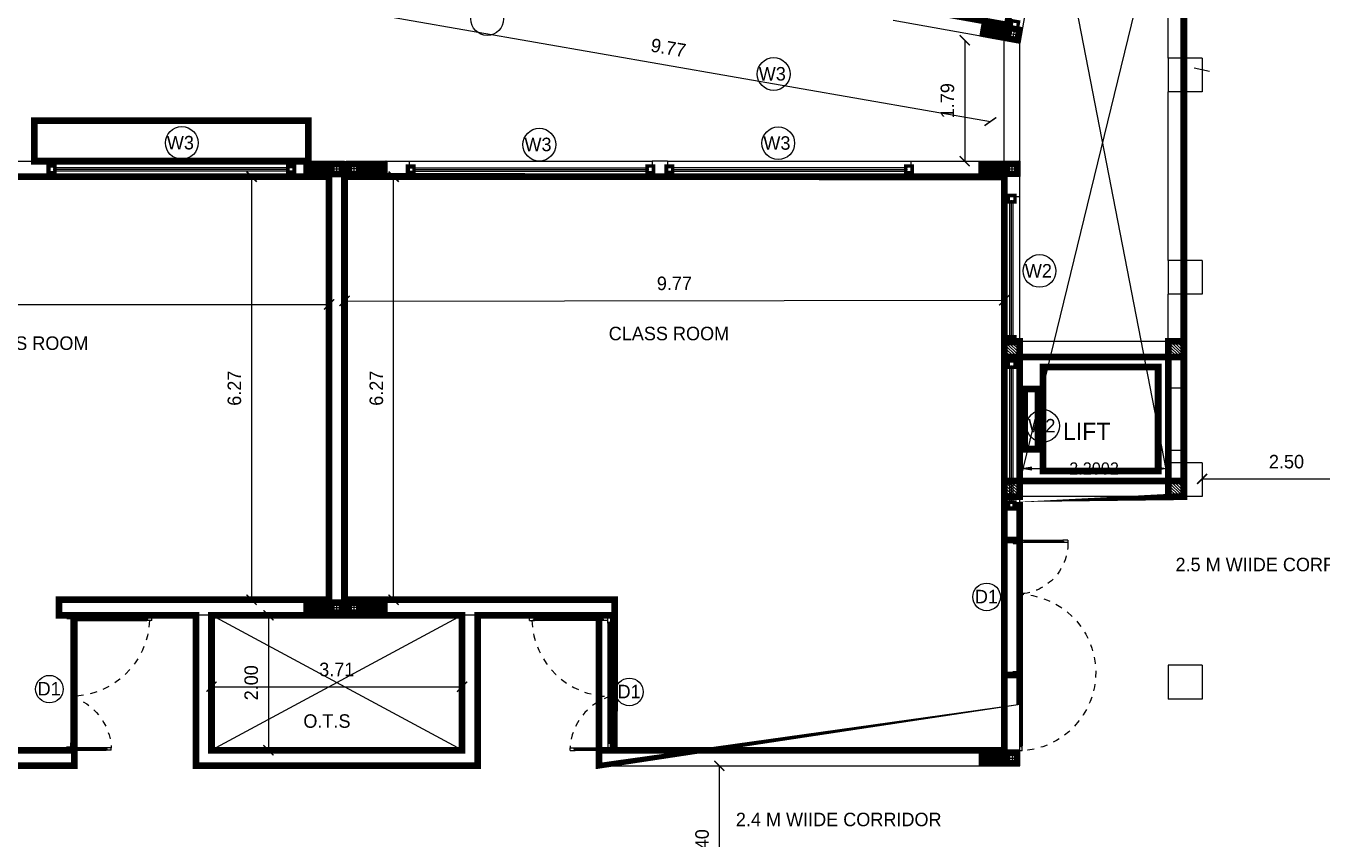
# Model space of a CAD drawing. Header units: metres. Extents: x 6101839 to 6102590, y -6659932 to -6659648.
# Drawn here: x 6102105.43 to 6102124.62, y -6659699 to -6659686.95 of the extents above; entities that cross this region are included whole.
import ezdxf

# ---------------------------------------------------------------- set-up
doc = ezdxf.new("R2010")
doc.units = ezdxf.units.M
doc.header["$LTSCALE"] = 500
doc.header["$MEASUREMENT"] = 0
doc.linetypes.add('DASHED2', pattern=[0.375, 0.25, -0.125])
doc.linetypes.add('HIDDEN', pattern=[0.375, 0.25, -0.125])
doc.layers.get('0').update_dxf_attribs({"linetype": 'CONTINUOUS'})
doc.layers.get('Defpoints').update_dxf_attribs({"linetype": 'CONTINUOUS'})
for name, color, linetype in [('above', 250, 'DASHED2'), ('Bldg', 44, 'CONTINUOUS'), ('BLK_1_FLR_0_CARPET_AREA', 10, 'CONTINUOUS'), ('BLK_1_FLR_0_CHAJJA', 6, 'CONTINUOUS'), ('BLK_1_FLR_0_LIFT_1', 30, 'CONTINUOUS'), ('BLK_1_FLR_0_REGULAR_ROOM_2', 117, 'CONTINUOUS'), ('BLK_1_FLR_0_VENTILATION_SHAFT', 6, 'CONTINUOUS'), ('COL', 2, 'CONTINUOUS'), ('COLUMN', 2, 'CONTINUOUS'), ('DIM', 205, 'CONTINUOUS'), ('DOORTEXT', 13, 'CONTINUOUS'), ('ED', 30, 'CONTINUOUS'), ('FURN', 156, 'CONTINUOUS'), ('FURN1', 252, 'CONTINUOUS'), ('FURNITURE', 252, 'CONTINUOUS'), ('FURNITURES', 252, 'CONTINUOUS'), ('HAT', 15, 'CONTINUOUS'), ('HATCH', 15, 'CONTINUOUS'), ('railing', 14, 'CONTINUOUS'), ('TEXT', 4, 'CONTINUOUS'), ('W-SCH', 205, 'CONTINUOUS'), ('wall', 125, 'CONTINUOUS'), ('wall1', 125, 'CONTINUOUS'), ('WINDOWS', 252, 'CONTINUOUS')]:
    doc.layers.add(name, color=color, linetype=linetype)
doc.layers.add('AR_MISCELLANEOUS', color=250, linetype='CONTINUOUS', lineweight=5)
doc.styles.add('RM', font='GOTHIC.TTF')
doc.styles.add('S2', font='GOTHIC.TTF')
doc.styles.get("Standard").update_dxf_attribs({"font": 'GOTHIC.TTF'})
doc.styles.add('USA TEXT', font='GOTHIC.TTF')
doc.dimstyles.new('1-100-ED', dxfattribs={"dimtxt": 0.2, "dimasz": 0.15, "dimexe": 0.18, "dimexo": 0.0625, "dimgap": 0.15, "dimtad": 1, "dimzin": 0, "dimdsep": 46, "dimtxsty": 'USA TEXT', "dimblk": 'ARCHTICK', "dimcen": 0.1, "dimse1": 1, "dimse2": 1, "dimclrd": 256, "dimclrt": 256, "dimadec": 0, "dimazin": 0, "dimtfac": 1, "dimtofl": 0, "dimtmove": 0, "dimatfit": 3, "dimldrblk": 'ARCHTICK', "dimfxl": 0.18, "dimtolj": 1, "dimtzin": 0, "dimarcsym": 0})
doc.dimstyles.get("Standard").update_dxf_attribs({"dimtxt": 0.18, "dimasz": 0.18, "dimexe": 0.18, "dimexo": 0.0625, "dimgap": 0.09, "dimtad": 0, "dimtih": 1, "dimtoh": 1, "dimdec": 4, "dimzin": 0, "dimdsep": 46, "dimtxsty": 'Standard', "dimcen": 0.09, "dimadec": 0, "dimazin": 0, "dimtfac": 1, "dimtdec": 4, "dimtofl": 0, "dimtmove": 0, "dimatfit": 3, "dimfxl": 1, "dimtolj": 1, "dimtzin": 0, "dimarcsym": 0})

# ---------------------------------------------------------------- blocks, each defined once
blk = doc.blocks.new('NEWCOL')
at = {"layer": 'HATCH'}
h = blk.add_hatch(dxfattribs=at)
h.set_pattern_fill('ANSI31', color=256, scale=3, angle=270, style=0)
h.set_pattern_definition([(315, (-629970.925706138, -258732.0878365731), (6.735192090801866, 6.735192090801863), [])])
h.paths.add_polyline_path([(0, 115), (-115, 115), (-115, 0), (-37.5, 0), (-37.49999999988359, 37.50000000002911), (0, 37.4999999999709)])
h.paths.add_polyline_path([(115, 115.0000000000291), (0, 115), (1.164153e-10, 37.50000000002911), (37.5, 37.4999999999709), (37.5, 0), (115, 0)])
h.paths.add_polyline_path([(115, 0), (37.5, 0), (37.50000000011642, -37.4999999999709), (0, -37.4999999999709), (1.164153e-10, -484.9999999999708), (115, -485)])
h.paths.add_polyline_path([(0, -37.5), (-37.49999999988359, -37.4999999999709), (-37.5, 0), (-115, 0), (-115, -485), (0, -485)])
at = {"layer": 'COL'}
for p, q in [((-115, 0), (115, 0)), ((0, -485), (0, 115))]:
    blk.add_line(p, q, dxfattribs=at)
for points in [[(-115, -485), (115, -485), (115, 115), (-115, 115)], [(-37.5, -37.5), (37.5, -37.5), (37.5, 37.5), (-37.5, 37.5)]]:
    blk.add_lwpolyline(points, close=True, dxfattribs=at)
blk = doc.blocks.new('A$C607F0CF8')
at = {"layer": 'FURNITURES', "color": 233}
for p, q in [((-37.46909725572914, -279.9614495104179), (-37.4675053562969, -342.4120674710721)), ((-37.4675053562969, -342.4120674710721), (-21.85485086496919, -342.4116694964468)), ((-21.85516924597323, -329.9215459041299), (-15.61010744981468, -329.9213867140934)), ((-21.85485086496919, -342.4116694964468), (-21.85516924597323, -329.9215459041299)), ((-15.60978906974196, -342.4115103064105), (-15.61010744981468, -329.9213867140934)), ((-15.60978906974196, -342.4115103064105), (0.0028654206544161, -342.4111123308539)), ((0.0028654206544161, -342.4111123308539), (0.0009551402181387, -267.470370778814)), ((-37.4273532256484, -2117.587295770645), (-21.8146987343207, -2117.58689779602)), ((-37.42576132528486, -2180.037913731299), (-37.4273532256484, -2117.587295770645)), ((-21.8146987343207, -2117.58689779602), (-21.81438035517931, -2130.077021387406)), ((-21.81438035517931, -2130.077021388337), (-15.56931855902076, -2130.07686219737)), ((-15.56963693816214, -2117.586738605984), (0.0430175513029099, -2117.586340630427)), ((-15.56963693816214, -2117.586738605984), (-15.56931855902076, -2130.07686219737)), ((0.0430175513029099, -2117.586340630427), (0.0449278308078647, -2192.527082183398))]:
    blk.add_line(p, q, dxfattribs=at)
at = {"layer": 'FURNITURES', "color": 250}
for p, q in [((-37.4273532256484, -2117.587295770645), (-37.4675053562969, -342.4120674710721)), ((-21.8146987343207, -2117.58689779602), (-21.85516924597323, -329.9215459041299)), ((-15.56963693816214, -2117.586738605984), (-15.61010744981468, -329.9213867140934)), ((0.0430175513029099, -2117.586340630427), (0.0028654206544161, -342.4111123308539))]:
    blk.add_line(p, q, dxfattribs=at)
at = {"layer": 'FURNITURES', "color": 250, "linetype": 'HIDDEN', "ltscale": 0.5}
for centre, radius, start, end in [((-284.8727277265862, -219.4228635821492), 847.0418478644448, 286.983489556694, 356.7491837130908), ((-37.42544294986874, -2192.528037321754), 1163.003696595019, 1.847770814143563, 90.0014604865433)]:
    blk.add_arc(centre, radius, start, end, dxfattribs=at)
at = {"layer": 'wall', "color": 7}
for p, q in [((-37.46941563580185, -267.4713259181008), (0.0009551402181387, -267.470370778814)), ((-37.46941563580185, -267.4713259181008), (-37.46909725572914, -279.9614495104179)), ((0, -230.000000002794), (74.94074155297132, -229.9980897223576)), ((0, -230.000000002794), (0.0009551392868161, -267.470370778814)), ((74.94169669318944, -267.4684604983777), (0.0009551402181387, -267.470370778814)), ((74.94113952759653, -245.6107442136854), (62.45101593527943, -245.6110625928268)), ((62.45101593527943, -245.6110625928268), (62.45117512531578, -251.856124388054)), ((74.94129871763289, -251.855806009844), (62.45117512531578, -251.856124388054)), ((74.94074155297132, -229.9980897223576), (486.2895825887099, -229.9876042185351)), ((74.94074155297132, -229.9980897223576), (74.94113952759653, -245.6107442136854)), ((74.94113952759653, -245.6107442136854), (498.7801041556522, -245.5999403288588)), ((74.94129871763289, -251.855806009844), (498.7802633456886, -251.8450021250174)), ((74.94129871763289, -251.855806009844), (74.94169669318944, -267.4684604983777)), ((486.2905377289279, -267.4579749945551), (74.94169669318944, -267.4684604983777)), ((560.8051584009081, -229.985704776831), (486.2895825887099, -229.9876042185351)), ((486.2895825887099, -229.9876042185351), (486.2899805633351, -245.6002587089315)), ((486.2899805633351, -245.6002587089315), (498.7801041565835, -245.5999403288588)), ((486.2901397533715, -251.8453205050901), (498.7802633456886, -251.8450021250174)), ((486.2901397533715, -251.8453205050901), (486.2905377289279, -267.4579749945551)), ((560.8061135411261, -267.456075552851), (486.2905377289279, -267.4579749945551)), ((498.7801041565835, -245.5999403288588), (498.7802633456886, -251.8450021250174)), ((560.8051584009081, -229.985704776831), (560.8061135411261, -267.456075552851)), ((-37.42544294521213, -2192.528037323617), (-37.42576132528486, -2180.037913731299)), ((-37.42544294521213, -2192.528037323617), (0.0449278308078647, -2192.527082183398)), ((0.043972690589726, -2155.056711407378), (74.98471424356103, -2155.054801126942)), ((0.043972690589726, -2155.056711407378), (0.0449278308078647, -2192.527082183398)), ((74.98566938377915, -2192.525171902962), (0.0449278308078647, -2192.527082183398)), ((74.98511221911757, -2170.667455617339), (62.49498862680048, -2170.667773997411)), ((62.49498862680048, -2170.667773997411), (62.49514781683683, -2176.912835792638)), ((74.98527140822257, -2176.912517413497), (62.49514781683683, -2176.912835792638)), ((74.98471424356103, -2155.054801126942), (1087.503148864023, -2155.028991485946)), ((74.98471424356103, -2155.054801126942), (74.98511221911757, -2170.667455617339)), ((74.98511221911757, -2170.667455617339), (1099.993670431897, -2170.641327596269)), ((74.98527140822257, -2176.912517413497), (1099.993829621002, -2176.886389392428)), ((74.98527140822257, -2176.912517413497), (74.98566938377915, -2192.525171902962)), ((1087.504104004241, -2192.499362261966), (74.98566938377915, -2192.525171902962)), ((1162.443890416994, -2155.027081206441), (1087.503148864023, -2155.028991485946)), ((1087.503148864023, -2155.028991485946), (1087.50354683958, -2170.641645977274)), ((1087.50354683958, -2170.641645977274), (1099.993670431897, -2170.641327596269)), ((1087.503706028685, -2176.886707772501), (1099.993829621933, -2176.886389392428)), ((1087.503706028685, -2176.886707772501), (1087.504104004241, -2192.499362261966)), ((1162.444845556281, -2192.497451982461), (1087.504104004241, -2192.499362261966)), ((1099.993670431897, -2170.641327596269), (1099.993829621933, -2176.886389392428)), ((1162.443890416994, -2155.027081206441), (1162.444845556281, -2192.497451982461))]:
    blk.add_line(p, q, dxfattribs=at)
for points in [[(0.0009551402181387, -267.470370778814), (0, -230.0000000018627), (-99.92098873667419, -230.0025470424444), (-99.91971521638331, -279.9630414107814), (-37.46909725572914, -279.9614495104179)], [(0.0449278308078647, -2192.527082183398), (0.0458829710260034, -2229.997452959418), (-99.87510576564821, -2230), (-99.87637928593905, -2180.039505631663), (-37.42576132528486, -2180.037913731299)]]:
    blk.add_lwpolyline(points, dxfattribs=at)
blk = doc.blocks.new('_ArchTick')
at = {"color": 0, "linetype": 'ByBlock', "const_width": 0.15}
blk.add_lwpolyline([(-0.5, -0.5), (0.5, 0.5)], dxfattribs=at)
blk = doc.blocks.new('*D692')
at = {"layer": 'Defpoints', "color": 0, "transparency": 16777216}
for p in [(6102110.342936153, -6659685.209910265), (6102119.974981036, -6659686.848556743), (6102119.710506678, -6659688.363067598)]:
    blk.add_point(p, dxfattribs=at)
at = {"layer": 'ED', "lineweight": -2, "transparency": 16777216}
blk.add_line((6102110.085810874, -6659686.682336661), (6102119.710506678, -6659688.363067598), dxfattribs=at)
at = {"layer": 'ED', "lineweight": -2, "transparency": 16777216, "xscale": 0.15, "yscale": 0.15, "zscale": 0.15}
for p, rotation in [((6102110.085810874, -6659686.682336661), 170.0944968058716), ((6102119.710506678, -6659688.363067598), 350.0944968058716)]:
    blk.add_blockref('_ArchTick', p, dxfattribs=dict(at, rotation=rotation))
at = {"layer": 'ED', "transparency": 16777216, "insert": (6102114.942030086, -6659687.271473329), "char_height": 0.2, "attachment_point": 5, "rotation": 350.09449680587164, "style": 'USA TEXT'}
blk.add_mtext('\\A1;9.77', dxfattribs=at)
blk = doc.blocks.new('*D792')
at = {"layer": 'Defpoints', "color": 0, "transparency": 16777216}
for p in [(6102122.845741315, -6659693.420967847), (6102125.345741318, -6659693.420967847), (6102125.345741318, -6659693.658967846)]:
    blk.add_point(p, dxfattribs=at)
at = {"layer": 'ED', "lineweight": -2, "transparency": 16777216}
blk.add_line((6102122.845741315, -6659693.658967846), (6102125.345741318, -6659693.658967846), dxfattribs=at)
at = {"layer": 'ED', "lineweight": -2, "transparency": 16777216, "xscale": 0.15, "yscale": 0.15, "zscale": 0.15, "rotation": 180}
blk.add_blockref('_ArchTick', (6102122.845741315, -6659693.658967846), dxfattribs=at)
at = {"layer": 'ED', "lineweight": -2, "transparency": 16777216, "xscale": 0.15, "yscale": 0.15, "zscale": 0.15}
blk.add_blockref('_ArchTick', (6102125.345741318, -6659693.658967846), dxfattribs=at)
at = {"layer": 'ED', "transparency": 16777216, "insert": (6102124.095741317, -6659693.403937255), "char_height": 0.2, "attachment_point": 5, "style": 'USA TEXT'}
blk.add_mtext('\\A1;2.50', dxfattribs=at)
blk = doc.blocks.new('*D829')
at = {"layer": 'Defpoints', "color": 0, "transparency": 16777216}
for p in [(6102109.915752954, -6659691.072967846), (6102100.145938464, -6659691.601465489), (6102109.915752954, -6659691.601465489)]:
    blk.add_point(p, dxfattribs=at)
at = {"layer": 'ED', "lineweight": -2, "transparency": 16777216}
blk.add_line((6102100.145938464, -6659691.072967846), (6102109.915752954, -6659691.072967846), dxfattribs=at)
at = {"layer": 'ED', "lineweight": -2, "transparency": 16777216, "xscale": 0.15, "yscale": 0.15, "zscale": 0.15, "rotation": 180}
blk.add_blockref('_ArchTick', (6102100.145938464, -6659691.072967846), dxfattribs=at)
at = {"layer": 'ED', "lineweight": -2, "transparency": 16777216, "xscale": 0.15, "yscale": 0.15, "zscale": 0.15}
blk.add_blockref('_ArchTick', (6102109.915752954, -6659691.072967846), dxfattribs=at)
at = {"layer": 'ED', "transparency": 16777216, "insert": (6102105.030845709, -6659690.817937255), "char_height": 0.2, "attachment_point": 5, "style": 'USA TEXT'}
blk.add_mtext('\\A1;9.77', dxfattribs=at)
blk = doc.blocks.new('*D830')
at = {"layer": 'Defpoints', "color": 0, "transparency": 16777216}
for p in [(6102109.915752956, -6659689.179456066), (6102108.770131905, -6659695.449456064), (6102109.915752956, -6659695.449456064)]:
    blk.add_point(p, dxfattribs=at)
at = {"layer": 'ED', "lineweight": -2, "transparency": 16777216}
blk.add_line((6102108.770131905, -6659689.179456066), (6102108.770131905, -6659695.449456064), dxfattribs=at)
at = {"layer": 'ED', "lineweight": -2, "transparency": 16777216, "xscale": 0.15, "yscale": 0.15, "zscale": 0.15}
for p, rotation in [((6102108.770131905, -6659689.179456066), 90), ((6102108.770131905, -6659695.449456064), 270)]:
    blk.add_blockref('_ArchTick', p, dxfattribs=dict(at, rotation=rotation))
at = {"layer": 'ED', "transparency": 16777216, "insert": (6102108.515101311, -6659692.314456064), "char_height": 0.2, "attachment_point": 5, "rotation": 90, "style": 'USA TEXT'}
blk.add_mtext('\\A1;6.27', dxfattribs=at)
blk = doc.blocks.new('*D831')
at = {"layer": 'Defpoints', "color": 0, "transparency": 16777216}
for p in [(6102110.14573875, -6659689.179456066), (6102110.872631904, -6659689.179456066), (6102110.14573875, -6659695.449456064)]:
    blk.add_point(p, dxfattribs=at)
at = {"layer": 'ED', "lineweight": -2, "transparency": 16777216}
blk.add_line((6102110.872631904, -6659695.449456064), (6102110.872631904, -6659689.179456066), dxfattribs=at)
at = {"layer": 'ED', "lineweight": -2, "transparency": 16777216, "xscale": 0.15, "yscale": 0.15, "zscale": 0.15}
for p, rotation in [((6102110.872631904, -6659689.179456066), 90), ((6102110.872631904, -6659695.449456064), 270)]:
    blk.add_blockref('_ArchTick', p, dxfattribs=dict(at, rotation=rotation))
at = {"layer": 'ED', "transparency": 16777216, "insert": (6102110.61760131, -6659692.314456064), "char_height": 0.2, "attachment_point": 5, "rotation": 90, "style": 'USA TEXT'}
blk.add_mtext('\\A1;6.27', dxfattribs=at)
blk = doc.blocks.new('*D832')
at = {"layer": 'Defpoints', "color": 0, "transparency": 16777216}
for p in [(6102110.145738749, -6659690.480500001), (6102119.915744324, -6659690.469967787), (6102119.916328061, -6659691.011459937)]:
    blk.add_point(p, dxfattribs=at)
at = {"layer": 'ED', "lineweight": -2, "transparency": 16777216}
blk.add_line((6102110.146322486, -6659691.021992152), (6102119.916328061, -6659691.011459937), dxfattribs=at)
at = {"layer": 'ED', "lineweight": -2, "transparency": 16777216, "xscale": 0.15, "yscale": 0.15, "zscale": 0.15}
for p, rotation in [((6102110.146322486, -6659691.021992152), 180.0617656960586), ((6102119.916328061, -6659691.011459937), 0.0617656960586449)]:
    blk.add_blockref('_ArchTick', p, dxfattribs=dict(at, rotation=rotation))
at = {"layer": 'ED', "transparency": 16777216, "insert": (6102115.031050347, -6659690.761695602), "char_height": 0.2, "attachment_point": 5, "rotation": 0.06176569605864492, "style": 'USA TEXT'}
blk.add_mtext('\\A1;9.77', dxfattribs=at)
blk = doc.blocks.new('*D835')
at = {"layer": 'Defpoints', "color": 0, "transparency": 16777216}
for p in [(6102114.740131868, -6659697.909456065), (6102115.696631905, -6659697.909456065), (6102114.765631866, -6659700.309456065)]:
    blk.add_point(p, dxfattribs=at)
at = {"layer": 'ED', "lineweight": -2, "transparency": 16777216}
blk.add_line((6102115.696631905, -6659700.309456065), (6102115.696631905, -6659697.909456065), dxfattribs=at)
at = {"layer": 'ED', "lineweight": -2, "transparency": 16777216, "xscale": 0.15, "yscale": 0.15, "zscale": 0.15}
for p, rotation in [((6102115.696631905, -6659697.909456065), 90), ((6102115.696631905, -6659700.309456065), 270)]:
    blk.add_blockref('_ArchTick', p, dxfattribs=dict(at, rotation=rotation))
at = {"layer": 'ED', "transparency": 16777216, "insert": (6102115.441601311, -6659699.109456064), "char_height": 0.2, "attachment_point": 5, "rotation": 90, "style": 'USA TEXT'}
blk.add_mtext('\\A1;2.40', dxfattribs=at)
blk = doc.blocks.new('*D838')
at = {"layer": 'Defpoints', "color": 0, "transparency": 16777216}
for p in [(6102111.885752955, -6659696.737967846), (6102108.175738747, -6659697.679456063), (6102111.885752955, -6659697.679456063)]:
    blk.add_point(p, dxfattribs=at)
at = {"layer": 'ED', "lineweight": -2, "transparency": 16777216}
blk.add_line((6102108.175738747, -6659696.737967846), (6102111.885752955, -6659696.737967846), dxfattribs=at)
at = {"layer": 'ED', "lineweight": -2, "transparency": 16777216, "xscale": 0.15, "yscale": 0.15, "zscale": 0.15, "rotation": 180}
blk.add_blockref('_ArchTick', (6102108.175738747, -6659696.737967846), dxfattribs=at)
at = {"layer": 'ED', "lineweight": -2, "transparency": 16777216, "xscale": 0.15, "yscale": 0.15, "zscale": 0.15}
blk.add_blockref('_ArchTick', (6102111.885752955, -6659696.737967846), dxfattribs=at)
at = {"layer": 'ED', "transparency": 16777216, "insert": (6102110.030745851, -6659696.482937255), "char_height": 0.2, "attachment_point": 5, "style": 'USA TEXT'}
blk.add_mtext('\\A1;3.71', dxfattribs=at)
blk = doc.blocks.new('*D839')
at = {"layer": 'Defpoints', "color": 0, "transparency": 16777216}
for p in [(6102108.175738749, -6659695.679456066), (6102108.175738749, -6659697.679456066), (6102109.019631904, -6659697.679456066)]:
    blk.add_point(p, dxfattribs=at)
at = {"layer": 'ED', "lineweight": -2, "transparency": 16777216}
blk.add_line((6102109.019631904, -6659695.679456066), (6102109.019631904, -6659697.679456066), dxfattribs=at)
at = {"layer": 'ED', "lineweight": -2, "transparency": 16777216, "xscale": 0.15, "yscale": 0.15, "zscale": 0.15}
for p, rotation in [((6102109.019631904, -6659695.679456066), 90), ((6102109.019631904, -6659697.679456066), 270)]:
    blk.add_blockref('_ArchTick', p, dxfattribs=dict(at, rotation=rotation))
at = {"layer": 'ED', "transparency": 16777216, "insert": (6102108.76460131, -6659696.679456065), "char_height": 0.2, "attachment_point": 5, "rotation": 90, "style": 'USA TEXT'}
blk.add_mtext('\\A1;2.00', dxfattribs=at)
blk = doc.blocks.new('A$C62665808')
at = {"layer": 'FURNITURES', "color": 233}
for p, q in [((512.4136595284131, 99.90654999148128), (437.4729179757405, 99.90846061329023)), ((449.9620862566175, 62.43777140009182), (512.4127042175081, 62.4361792151451)), ((499.9229786712235, 78.04915214213906), (499.9231378901429, 84.29421393852952)), ((512.4131022636524, 78.04883370627226), (499.9229786717156, 78.04915214230948)), ((512.4132614820832, 84.29389550216308), (499.9231378901429, 84.29421393852952)), ((512.4127042175081, 62.4361792151451), (512.4131022636524, 78.04883370627226)), ((512.4132614820832, 84.29389550216308), (512.4136595284131, 99.90654999148128)), ((2287.590478974175, 62.3960198986241), (2287.590877020485, 78.00867438958856)), ((2350.04109693457, 62.39442771383624), (2287.590478974175, 62.3960198986241)), ((2287.590877020485, 78.00867438958856), (2300.081000612774, 78.0083559515797)), ((2287.59103623892, 84.25373618515007), (2287.591434285079, 99.86639067496029)), ((2287.59103623892, 84.25373618515007), (2300.081159831201, 84.2534177477997)), ((2287.591434285079, 99.86639067496029), (2362.532175837753, 99.86448005315133)), ((2300.081000612774, 78.0083559515797), (2300.081159831201, 84.2534177477997))]:
    blk.add_line(p, q, dxfattribs=at)
at = {"layer": 'FURNITURES', "color": 250}
for p, q in [((512.4127042175081, 62.4361792151451), (2287.590478974175, 62.3960198986241)), ((512.4131022636524, 78.04883370627226), (2300.08100061277, 78.00835595190894)), ((512.4132614820832, 84.29389550216308), (2300.081159830872, 84.2534177477959)), ((512.4136595284131, 99.90654999148128), (2287.591434285079, 99.86639067496029))]:
    blk.add_line(p, q, dxfattribs=at)
at = {"layer": 'FURNITURES', "color": 250, "linetype": 'HIDDEN', "ltscale": 0.5}
for centre, radius, start, end in [((437.4719626657978, 62.43808983210818), 1163.003696595019, 359.9985392363878, 178.1522289363573), ((2350.04109693457, 62.39442771383624), 749.5654389454102, 89.10250663880146, 179.9986901028904)]:
    blk.add_arc(centre, radius, start, end, dxfattribs=at)
at = {"layer": 'wall', "color": 7}
for p, q in [((2361.781970350842, 811.8679090010985), (2361.780070568775, 737.3523331883182)), ((2399.252341126852, 811.8669536898607), (2361.781970350842, 811.8679090010985)), ((2399.252341126852, 811.8669536898607), (2399.250441344948, 737.3513778772473)), ((2377.392725058256, 737.3519351421553), (2361.780070568775, 737.3523331883182)), ((2361.780070568775, 737.3523331883182), (2362.534086459397, 174.8052216056571)), ((2377.392725058256, 737.3519351421553), (2377.393043495935, 749.8420587344403)), ((2378.146740948716, 174.8048235593276), (2377.393043495939, 749.8420587341112)), ((2383.638105291826, 749.8418995160092), (2377.393043495935, 749.8420587344403)), ((2383.637786854313, 737.3517759235616), (2383.638105291826, 749.8418995160092)), ((2399.250441344948, 737.3513778772473), (2383.637786854313, 737.3517759235616)), ((2384.391802744936, 174.8046643409003), (2383.638105291334, 749.8418995158389)), ((2400.004457235572, 174.8042662945861), (2399.250441344948, 737.3513778772473)), ((-724.9260444391642, 137.4084668927564), (-724.9269997499057, 99.93809611658683)), ((-724.9269997499057, 99.93809611658683), (-649.9862581977295, 99.9361854949366)), ((-724.9260444391642, 137.4084668927564), (-649.9853028866582, 137.4065562711102)), ((-662.4758245255867, 121.7942202181507), (-662.4759837440142, 115.5491584219307)), ((362.5325744689017, 115.5230257245764), (-662.4759837433558, 115.5491584219385)), ((-649.9858601514037, 115.5488399845842), (-662.4759837440142, 115.5491584219307)), ((362.5327336873328, 121.7680875204671), (-662.4758245255792, 121.7942202174922)), ((-649.9857009329689, 121.7939017801457), (-662.4758245255867, 121.7942202181507)), ((-649.9858601514037, 115.5488399845842), (-649.9862581977295, 99.9361854949366)), ((-649.9862581977295, 99.9361854949366), (362.5321764225723, 99.91037123525813)), ((-649.9853028866582, 137.4065562711102), (-649.9857009329689, 121.7939017801457)), ((362.5331317336431, 137.3807420114316), (-649.9853028866582, 137.4065562711102)), ((362.5325744689017, 115.5230257245764), (362.5321764225723, 99.91037123525813)), ((362.5321764225723, 99.91037123525813), (437.4729179755774, 99.90846061312368)), ((362.5325744689017, 115.5230257245764), (375.0226980611714, 115.5227072882138)), ((362.5331317336431, 137.3807420114316), (362.5327336873328, 121.7680875204671)), ((362.5327336873328, 121.7680875204671), (375.022857279436, 121.7677690842672)), ((437.4738732866488, 137.3788313892971), (362.5331317336431, 137.3807420114316)), ((375.0228572796026, 121.7677690841045), (375.0226980611714, 115.5227072882138)), ((437.4719626648361, 62.43808983695408), (437.4729179757405, 99.90846061329023)), ((437.4719626648361, 62.43808983695408), (449.9620862566175, 62.43777140009182)), ((437.4738732866488, 137.3788313892971), (437.4729179755774, 99.90846061312368)), ((2362.531220526847, 62.39410927681511), (2350.04109693457, 62.39442771383624)), ((2362.531220526847, 62.39410927681511), (2362.532175837753, 99.86448005315133)), ((2362.534086459397, 174.8052216056571), (2362.532175837589, 99.86448005298477)), ((2400.002546613599, 99.86352474174723), (2362.53217583743, 99.864480052489)), ((2378.146740948716, 174.8048235593276), (2362.534086459397, 174.8052216056571)), ((2378.146740948716, 174.8048235593276), (2378.146422512845, 162.3146999672283)), ((2384.39148430874, 162.3145407484679), (2378.146422512845, 162.3146999672283)), ((2384.391802744936, 174.8046643409003), (2384.391484308737, 162.3145407487972)), ((2400.004457235572, 174.8042662945861), (2384.391802744936, 174.8046643409003)), ((2400.002546613599, 99.86352474174723), (2400.004457235572, 174.8042662945861))]:
    blk.add_line(p, q, dxfattribs=at)
for points in [[(437.4729179757405, 99.90846061329023), (400.0025471994042, 99.90941592419485), (399.9999997035493, -0.0115728127030934), (449.9604940718336, -0.0128465606325108), (449.9620862566175, 62.43777140009182)], [(2362.532175837753, 99.86448005315133), (2400.002546614088, 99.8635247422468), (2399.999999118233, -0.0574639946509952), (2350.039504749786, -0.0561902468880895), (2350.04109693457, 62.39442771383624)]]:
    blk.add_lwpolyline(points, dxfattribs=at)
blk = doc.blocks.new('*D1169')
at = {"layer": 'Defpoints', "color": 0, "transparency": 16777216}
for p in [(6102119.915740116, -6659687.15822464), (6102119.330103554, -6659688.949418333), (6102119.915740116, -6659688.949418333)]:
    blk.add_point(p, dxfattribs=at)
at = {"layer": 'ED', "lineweight": -2, "transparency": 16777216}
blk.add_line((6102119.330103554, -6659687.15822464), (6102119.330103554, -6659688.949418333), dxfattribs=at)
at = {"layer": 'ED', "lineweight": -2, "transparency": 16777216, "xscale": 0.15, "yscale": 0.15, "zscale": 0.15}
for p, rotation in [((6102119.330103554, -6659687.15822464), 90), ((6102119.330103554, -6659688.949418333), 270)]:
    blk.add_blockref('_ArchTick', p, dxfattribs=dict(at, rotation=rotation))
at = {"layer": 'ED', "transparency": 16777216, "insert": (6102119.07507296, -6659688.053821485), "char_height": 0.2, "attachment_point": 5, "rotation": 90, "style": 'USA TEXT'}
blk.add_mtext('\\A1;1.79', dxfattribs=at)
blk = doc.blocks.new('*D1384')
at = {"layer": 'Defpoints', "color": 0, "transparency": 16777216}
for p in [(6102120.145524492, -6659693.504760905), (6102120.145524492, -6659693.690967848), (6102122.345741317, -6659693.690967848)]:
    blk.add_point(p, dxfattribs=at)
at = {"layer": 'ED', "color": 0, "lineweight": -2, "transparency": 16777216}
for p, q in [((6102120.145524492, -6659693.628467848), (6102120.145524492, -6659693.324760906)), ((6102122.345741317, -6659693.628467848), (6102122.345741317, -6659693.324760906)), ((6102120.32552449, -6659693.504760905), (6102120.782050308, -6659693.504760905)), ((6102122.165741316, -6659693.504760905), (6102121.709215499, -6659693.504760905))]:
    blk.add_line(p, q, dxfattribs=at)
at = {"layer": 'ED', "color": 0, "transparency": 16777216}
for points in [[(6102120.32552449, -6659693.474760906), (6102120.32552449, -6659693.534760905), (6102120.145524492, -6659693.504760905)], [(6102122.165741316, -6659693.474760906), (6102122.165741316, -6659693.534760905), (6102122.345741317, -6659693.504760905)]]:
    blk.add_solid(points, dxfattribs=at)
at = {"layer": 'ED', "color": 0, "transparency": 16777216, "insert": (6102121.245632904, -6659693.504760905), "char_height": 0.18, "attachment_point": 5}
blk.add_mtext('\\A1;2.2002', dxfattribs=at)

msp = doc.modelspace()

# ---------------------------------------------------------------- hatches: boundary and pattern name
at = {"layer": 'HAT'}
h = msp.add_hatch(dxfattribs=at)
h.set_pattern_fill('ANSI31', color=256, scale=0.25, angle=-90.00000000000001, style=0)
h.set_pattern_definition([(315, (6101980.382589363, -6660913.086550778), (0.0220970869120796, 0.0220970869120796), [])])
h.paths.add_polyline_path([(6102120.145524492, -6659691.850967845), (6102120.145524492, -6659691.620967846), (6102119.915524491, -6659691.620967846), (6102119.915524491, -6659691.850967845)])
h = msp.add_hatch(dxfattribs=at)
h.set_pattern_fill('ANSI31', color=256, scale=0.25, angle=-90.00000000000001, style=0)
h.set_pattern_definition([(315, (6101982.442806187, -6660913.086550778), (0.0220970869120796, 0.0220970869120796), [])])
h.paths.add_polyline_path([(6102122.345741317, -6659691.620967846), (6102122.345741317, -6659691.850967845), (6102122.575741316, -6659691.850967845), (6102122.575741316, -6659691.620967846)])
h = msp.add_hatch(dxfattribs=at)
h.set_pattern_fill('ANSI31', color=256, scale=0.25, angle=-90.00000000000001, style=0)
h.set_pattern_definition([(315, (6101980.382589363, -6660915.156550777), (0.0220970869120796, 0.0220970869120796), [])])
h.paths.add_polyline_path([(6102120.145524492, -6659693.920967846), (6102120.145524492, -6659693.690967848), (6102119.915524491, -6659693.690967848), (6102119.915524491, -6659693.920967846)])
h = msp.add_hatch(dxfattribs=at)
h.set_pattern_fill('ANSI31', color=256, scale=0.25, angle=-90.00000000000001, style=0)
h.set_pattern_definition([(315, (6101982.442806187, -6660915.156550777), (0.0220970869120796, 0.0220970869120796), [])])
h.paths.add_polyline_path([(6102122.345741317, -6659693.690967848), (6102122.345741317, -6659693.920967846), (6102122.575741316, -6659693.920967846), (6102122.575741316, -6659693.690967848)])

# ---------------------------------------------------------------- linework, layer by layer
at = {"linetype": 'ByBlock'}
for p, q in [((6102122.345741317, -6659691.620967846), (6102120.145524492, -6659691.620967846)), ((6102122.345741317, -6659691.850967845), (6102120.145524492, -6659691.850967845)), ((6102122.345741317, -6659692.310967848), (6102122.575741316, -6659692.310967848)), ((6102122.345741317, -6659693.230967848), (6102122.575741316, -6659693.230967848)), ((6102122.345741317, -6659693.690967848), (6102120.145524492, -6659693.690967848)), ((6102122.575741316, -6659693.920967846), (6102119.915524491, -6659693.920967846))]:
    msp.add_line(p, q, dxfattribs=at)
at = {"layer": 'above', "const_width": 0.1}
msp.add_lwpolyline([(6102105.550761304, -6659688.949415147), (6102105.550761304, -6659688.349415148), (6102109.610776397, -6659688.349415148), (6102109.610776397, -6659688.349446437)], dxfattribs=at)
at = {"layer": 'AR_MISCELLANEOUS', "const_width": 0.1}
for points in [[(6102122.195741316, -6659692.000967846), (6102122.195741316, -6659693.540903607), (6102120.490728118, -6659693.540903607), (6102120.490728118, -6659692.000967846)], [(6102120.418126304, -6659692.32484083), (6102120.418126304, -6659693.217030628), (6102120.218126303, -6659693.217030628), (6102120.218126303, -6659692.32484083)]]:
    msp.add_lwpolyline(points, close=True, dxfattribs=at)
at = {"layer": 'Bldg', "linetype": 'ByBlock'}
msp.add_line((6102109.915763622, -6659689.629456063), (6102109.915763622, -6659689.179456063), dxfattribs=at)
at = {"layer": 'BLK_1_FLR_0_CARPET_AREA', "color": 15, "linetype": 'Continuous', "const_width": 0.1}
for points in [[(6102119.959902933, -6659686.932473077), (6102110.342958613, -6659685.209893045), (6102111.360285818, -6659679.530285193), (6102115.297622285, -6659680.235538023), (6102115.338174322, -6659680.009141176), (6102115.111791463, -6659679.968591643), (6102115.464417875, -6659677.999923409), (6102121.370408589, -6659679.057800148), (6102121.138557126, -6659680.352197267), (6102121.364807903, -6659680.392745057), (6102121.047447532, -6659682.164527476), (6102120.821270232, -6659682.124014758)], [(6102100.145738748, -6659697.679456063), (6102100.145738748, -6659696.564456062), (6102099.915739258, -6659696.564455974), (6102099.915739258, -6659694.564456059), (6102100.145738748, -6659694.564456061), (6102100.145659173, -6659689.179567159), (6102109.915730359, -6659689.17956716), (6102109.915738747, -6659695.44945606), (6102105.915738747, -6659695.44945606), (6102105.915738747, -6659695.679456063), (6102106.145724542, -6659695.679456063), (6102106.145724542, -6659697.679456063)], [(6102119.915738747, -6659697.679456063), (6102119.915738747, -6659696.564456062), (6102120.145738238, -6659696.564455974), (6102120.145738238, -6659694.564456059), (6102119.915738747, -6659694.564456061), (6102119.915818319, -6659689.179567159), (6102110.145747135, -6659689.17956716), (6102110.145738748, -6659695.44945606), (6102114.145738748, -6659695.44945606), (6102114.145738748, -6659695.679456063), (6102113.915752954, -6659695.679456063), (6102113.915752954, -6659697.679456063)]]:
    msp.add_lwpolyline(points, close=True, dxfattribs=at)
msp.add_lwpolyline([(6102099.915752955, -6659697.909456061), (6102106.145738749, -6659697.909456061), (6102106.145738749, -6659695.679456063), (6102107.945738748, -6659695.679456063), (6102107.945738748, -6659697.909456061), (6102112.115752955, -6659697.909456061), (6102112.115752955, -6659695.679456063), (6102113.915752954, -6659695.679456063), (6102113.915752954, -6659697.909456061), (6102120.145738746, -6659697.909566926), (6102120.14573875, -6659693.920967846), (6102122.575741315, -6659693.920967847), (6102122.575741315, -6659684.420967846)], dxfattribs=at)
at = {"layer": 'BLK_1_FLR_0_CHAJJA', "linetype": 'Continuous', "const_width": 0.1}
msp.add_lwpolyline([(6102105.550761304, -6659688.949398237), (6102109.610776397, -6659688.949398237), (6102109.610776397, -6659688.349415148), (6102105.550761304, -6659688.349415148)], close=True, dxfattribs=at)
at = {"layer": 'BLK_1_FLR_0_LIFT_1', "const_width": 0.1}
msp.add_lwpolyline([(6102120.145524492, -6659691.850967845), (6102120.145524492, -6659693.690967848), (6102122.345741317, -6659693.690967848), (6102122.345741317, -6659691.850967845)], close=True, dxfattribs=at)
at = {"layer": 'BLK_1_FLR_0_REGULAR_ROOM_2', "color": 3, "const_width": 0.1}
msp.add_lwpolyline([(6102110.145738848, -6659689.175266699), (6102119.915802945, -6659689.183867621), (6102119.915749418, -6659697.679456069), (6102114.14218842, -6659697.67960324), (6102114.145763623, -6659695.449456101), (6102110.145763571, -6659695.449456022)], close=True, dxfattribs=at)
at = {"layer": 'BLK_1_FLR_0_VENTILATION_SHAFT', "linetype": 'Continuous', "const_width": 0.1}
msp.add_lwpolyline([(6102108.175738747, -6659697.679456023), (6102111.885753008, -6659697.679456023), (6102111.885753008, -6659695.679456063), (6102108.175738747, -6659695.679456063)], close=True, dxfattribs=at)
at = {"layer": 'COLUMN', "const_width": 0.1}
for points in [[(6102119.915524491, -6659691.620967846), (6102119.915524491, -6659691.850967845), (6102120.145524492, -6659691.850967845), (6102120.145524492, -6659691.620967846)], [(6102122.345741317, -6659691.620967846), (6102122.345741317, -6659691.850967845), (6102122.575741316, -6659691.850967845), (6102122.575741316, -6659691.620967846)], [(6102119.915524491, -6659693.690967848), (6102119.915524491, -6659693.920967846), (6102120.145524492, -6659693.920967846), (6102120.145524492, -6659693.690967848)], [(6102122.345741317, -6659693.690967848), (6102122.345741317, -6659693.920967846), (6102122.575741316, -6659693.920967846), (6102122.575741316, -6659693.690967848)]]:
    msp.add_lwpolyline(points, close=True, dxfattribs=at)
at = {"layer": 'DIM', "color": 251, "linetype": 'ByBlock'}
for p, q in [((6102122.345741317, -6659687.420967847), (6102122.345741317, -6659684.920967846)), ((6102122.575741316, -6659687.420967847), (6102122.575741317, -6659684.920967846)), ((6102122.345741317, -6659690.420967846), (6102122.345741317, -6659687.920967846)), ((6102122.575741316, -6659690.420967846), (6102122.575741316, -6659687.920967846)), ((6102122.345741317, -6659693.420967847), (6102122.345741317, -6659690.920967846)), ((6102122.575741315, -6659693.420967847), (6102122.575741316, -6659690.920967846)), ((6102122.345741317, -6659693.690967848), (6102120.14573875, -6659693.690967848)), ((6102122.345741317, -6659693.920967846), (6102120.14573875, -6659693.920967846)), ((6102107.945738748, -6659695.679456063), (6102107.945738748, -6659697.909456061)), ((6102112.115752955, -6659695.679456063), (6102112.115752955, -6659697.909456061)), ((6102112.115752955, -6659697.909456061), (6102107.945738748, -6659697.909456061))]:
    msp.add_line(p, q, dxfattribs=at)
at = {"layer": 'DIM', "color": 251, "const_width": 0.1}
msp.add_lwpolyline([(6102111.885752955, -6659695.679456063), (6102111.885752955, -6659697.679456063), (6102108.175738747, -6659697.679456063), (6102108.175738747, -6659695.679456063)], dxfattribs=at)
at = {"layer": 'FURN', "linetype": 'ByBlock'}
msp.add_line((6102122.345741317, -6659693.230967848), (6102122.345741317, -6659692.310967848), dxfattribs=at)
at = {"layer": 'FURN1', "linetype": 'ByBlock'}
for p, q in [((6102114.93073875, -6659688.949493794), (6102118.530738748, -6659688.94941833)), ((6102118.530744536, -6659689.179493793), (6102114.930744536, -6659689.179569257))]:
    msp.add_line(p, q, dxfattribs=at)
at = {"layer": 'FURN1', "const_width": 0.1}
for points in [[(6102120.090805562, -6659686.955947059), (6102120.099618522, -6659686.906729871), (6102120.050401333, -6659686.897916912), (6102120.041588373, -6659686.9471341)], [(6102120.090913973, -6659686.955331436), (6102120.099726902, -6659686.906114241), (6102120.050509707, -6659686.897301313), (6102120.041696778, -6659686.946518508)], [(6102105.780755842, -6659689.046482352), (6102105.830755841, -6659689.046485095), (6102105.830753097, -6659689.096485094), (6102105.780753097, -6659689.096482351)], [(6102105.781380937, -6659689.046484183), (6102105.831380935, -6659689.046486956), (6102105.831378159, -6659689.096486958), (6102105.78137816, -6659689.096484181)], [(6102109.380138488, -6659689.046556707), (6102109.330138489, -6659689.046554103), (6102109.330135887, -6659689.096554102), (6102109.380135886, -6659689.096556705)], [(6102109.380763583, -6659689.046554944), (6102109.330763582, -6659689.046552309), (6102109.330760947, -6659689.096552308), (6102109.38076095, -6659689.096554942)], [(6102111.100730273, -6659689.046367592), (6102111.150730273, -6659689.046364957), (6102111.150732907, -6659689.096364957), (6102111.100732908, -6659689.096367593)], [(6102111.101355367, -6659689.046369355), (6102111.151355367, -6659689.046366752), (6102111.15135797, -6659689.096366753), (6102111.101357968, -6659689.096369355)], [(6102114.700112921, -6659689.04629683), (6102114.650112921, -6659689.046299605), (6102114.650115697, -6659689.096299605), (6102114.700115697, -6659689.096296831)], [(6102114.700738017, -6659689.046294999), (6102114.650738018, -6659689.046297744), (6102114.650740759, -6659689.096297744), (6102114.700740758, -6659689.096295001)], [(6102114.930741088, -6659689.046075516), (6102114.980741087, -6659689.046074227), (6102114.980742377, -6659689.096074226), (6102114.930742377, -6659689.096075516)], [(6102114.931366183, -6659689.046077295), (6102114.981366183, -6659689.046076038), (6102114.98136744, -6659689.096076038), (6102114.93136744, -6659689.096077295)], [(6102118.530116498, -6659689.045996672), (6102118.480116496, -6659689.045998102), (6102118.480117926, -6659689.095998103), (6102118.530117926, -6659689.095996672)], [(6102118.530741591, -6659689.045994857), (6102118.480741591, -6659689.045996257), (6102118.480742989, -6659689.095996258), (6102118.530742989, -6659689.095994857)], [(6102120.048746687, -6659689.480087665), (6102120.048743914, -6659689.530087664), (6102119.998743914, -6659689.530084888), (6102119.998746688, -6659689.480084889)], [(6102120.048748517, -6659689.479462572), (6102120.048745773, -6659689.52946257), (6102119.998745775, -6659689.529459828), (6102119.998748518, -6659689.479459828)], [(6102120.048602045, -6659691.628220198), (6102120.048604648, -6659691.578220198), (6102119.998604648, -6659691.578217595), (6102119.998602045, -6659691.628217593)], [(6102120.048603808, -6659691.628845291), (6102120.048606442, -6659691.578845292), (6102119.998606442, -6659691.578842657), (6102119.998603808, -6659691.628842657)], [(6102120.048593203, -6659691.929469882), (6102120.048590426, -6659691.979469881), (6102119.998590427, -6659691.979467108), (6102119.998593201, -6659691.929467107)], [(6102120.04859503, -6659691.928844787), (6102120.048592287, -6659691.978844788), (6102119.998592287, -6659691.978842045), (6102119.998595031, -6659691.928842045)], [(6102120.048448559, -6659694.077602413), (6102120.048451159, -6659694.027602414), (6102119.99845116, -6659694.027599812), (6102119.998448557, -6659694.077599811)], [(6102120.048450321, -6659694.078227508), (6102120.048452953, -6659694.028227507), (6102119.998452955, -6659694.028224872), (6102119.99845032, -6659694.078224874)]]:
    msp.add_lwpolyline(points, close=True, dxfattribs=at)
at = {"layer": 'FURNITURE', "color": 4, "linetype": 'ByBlock', "ltscale": 0.2}
for p, q in [((6102109.330137188, -6659689.071554104), (6102105.830754469, -6659689.07149067)), ((6102111.151356669, -6659689.071366753), (6102114.650739388, -6659689.071303317)), ((6102114.981366811, -6659689.071076037), (6102118.48074229, -6659689.071001832)), ((6102120.023604647, -6659691.578218898), (6102120.023740198, -6659689.529461198)), ((6102120.02345116, -6659694.027601113), (6102120.023586713, -6659691.978843412))]:
    msp.add_line(p, q, dxfattribs=at)
at = {"layer": 'FURNITURE', "linetype": 'ByBlock', "ltscale": 0.2}
for p, q in [((6102109.380138488, -6659689.046556707), (6102105.830755841, -6659689.046485095)), ((6102109.380135886, -6659689.096556705), (6102105.831378159, -6659689.096490717)), ((6102111.101355367, -6659689.046369355), (6102114.650738018, -6659689.046297744)), ((6102111.101357968, -6659689.096369355), (6102114.650115697, -6659689.096303369)), ((6102114.931366183, -6659689.046077292), (6102118.480741591, -6659689.045996257)), ((6102114.93136744, -6659689.096077295), (6102118.480117926, -6659689.096001865)), ((6102119.998602045, -6659691.628217593), (6102119.99874015, -6659689.530084888)), ((6102120.048602045, -6659691.628220198), (6102120.048745773, -6659689.52946257)), ((6102119.998448557, -6659694.077599811), (6102119.998586662, -6659691.979467108)), ((6102120.048448559, -6659694.077602413), (6102120.048592287, -6659691.978844788))]:
    msp.add_line(p, q, dxfattribs=at)
at = {"layer": 'railing', "color": 252, "linetype": 'ByBlock'}
for p, q in [((6102122.345741317, -6659684.670967846), (6102120.14573875, -6659693.690967848)), ((6102120.596053473, -6659684.684488121), (6102122.345741317, -6659693.690967848)), ((6102111.885752955, -6659697.679456063), (6102108.175738747, -6659695.679456063)), ((6102111.885752955, -6659695.679456063), (6102108.175738747, -6659697.679456063))]:
    msp.add_line(p, q, dxfattribs=at)
at = {"layer": 'W-SCH'}
for centre, radius in [((6102112.258889092, -6659686.842821606), 0.2424160592048741), ((6102116.500889093, -6659687.658321606), 0.2424160592048741), ((6102107.735319705, -6659688.679230521), 0.2424160592048741), ((6102113.030819705, -6659688.705230523), 0.2424160592048741), ((6102116.569319705, -6659688.684230522), 0.2424160592048741), ((6102120.438874573, -6659690.576910038), 0.2424160592048741), ((6102120.490374574, -6659692.872910038), 0.2424160592048741), ((6102119.655095832, -6659695.407892602), 0.2037454751308166), ((6102105.77479571, -6659696.773693917), 0.2037454751308166), ((6102114.363295712, -6659696.815193918), 0.2037454751308166)]:
    msp.add_circle(centre, radius, dxfattribs=at)
at = {"layer": 'wall', "linetype": 'ByBlock'}
for p, q in [((6102120.145524492, -6659693.690967848), (6102120.145524492, -6659691.850967845)), ((6102122.345741317, -6659692.310967848), (6102122.345741317, -6659691.850967845)), ((6102122.345741317, -6659693.690967848), (6102122.345741317, -6659693.230967848)), ((6102122.575741316, -6659693.920967846), (6102122.575741316, -6659693.230967848))]:
    msp.add_line(p, q, dxfattribs=at)
at = {"layer": 'wall1', "linetype": 'ByBlock'}
for p, q in [((6102120.14572528, -6659687.199439188), (6102118.269394812, -6659686.863392829)), ((6102120.186278235, -6659686.973042511), (6102119.95987836, -6659686.932502089)), ((6102120.186277318, -6659686.973042345), (6102120.14572528, -6659687.199439188)), ((6102122.729655437, -6659687.56694867), (6102122.953985533, -6659687.617703069)), ((6102122.729689862, -6659687.566937773), (6102122.954029255, -6659687.617690017)), ((6102105.130759142, -6659688.949385808), (6102105.780761302, -6659688.949420933)), ((6102105.780761299, -6659688.949491188), (6102105.780749332, -6659689.179491188)), ((6102109.380768544, -6659688.949491188), (6102109.380756571, -6659689.179558587)), ((6102109.380768544, -6659688.949491188), (6102110.145740838, -6659688.949491188)), ((6102110.170752816, -6659688.949491188), (6102110.68072316, -6659688.949491188)), ((6102110.770752814, -6659688.949491188), (6102111.100737282, -6659688.949491188)), ((6102111.100725313, -6659688.949303837), (6102111.100737285, -6659689.179371238)), ((6102114.93073875, -6659688.949493794), (6102114.700732552, -6659688.949233582)), ((6102114.700732555, -6659688.949303837), (6102114.700744524, -6659689.179303838)), ((6102114.93073875, -6659688.949493794), (6102114.930744533, -6659689.179493793)), ((6102118.530738748, -6659688.94941833), (6102120.145739665, -6659688.94941833)), ((6102118.530738748, -6659688.949493794), (6102118.530744536, -6659689.179493793)), ((6102120.14573875, -6659689.479468031), (6102120.145739665, -6659688.94941833)), ((6102105.13074717, -6659689.179456063), (6102105.780749332, -6659689.179491188)), ((6102109.915752954, -6659689.179456063), (6102109.380756577, -6659689.179456063)), ((6102109.915752954, -6659695.44945606), (6102109.915752954, -6659689.179456063)), ((6102110.145738748, -6659695.44945606), (6102110.145738748, -6659689.179456063)), ((6102110.770752814, -6659689.179558587), (6102111.100737282, -6659689.179558587)), ((6102114.930744536, -6659689.179569257), (6102114.700744542, -6659689.179659287)), ((6102119.915738747, -6659689.179456063), (6102118.530744535, -6659689.179456063)), ((6102119.915738747, -6659689.479456061), (6102119.915738747, -6659689.179418329)), ((6102120.14573968, -6659689.479468031), (6102119.915738747, -6659689.479456061)), ((6102120.14573875, -6659691.628850255), (6102119.915600163, -6659691.628838277)), ((6102119.915738747, -6659694.564456061), (6102119.915738747, -6659691.628838288)), ((6102120.14573875, -6659694.564456061), (6102120.14573875, -6659691.628850255)), ((6102120.145586193, -6659691.928850248), (6102119.915585261, -6659691.928838277)), ((6102120.145514073, -6659694.078232469), (6102119.915446677, -6659694.078220496)), ((6102120.14573875, -6659694.564456061), (6102119.915738747, -6659694.564456061)), ((6102105.915738748, -6659695.679456063), (6102105.915738748, -6659695.449456094)), ((6102105.915752957, -6659695.44945606), (6102109.915752954, -6659695.44945606)), ((6102110.145740838, -6659695.44945606), (6102110.145738748, -6659695.44945606)), ((6102114.145738749, -6659695.44945606), (6102110.170752816, -6659695.44945606)), ((6102114.145752955, -6659695.679456063), (6102114.145752955, -6659695.449456094)), ((6102110.145740838, -6659695.679456063), (6102105.915738748, -6659695.679456063)), ((6102114.145752955, -6659695.679456063), (6102110.170752816, -6659695.679456063)), ((6102119.915738747, -6659697.679456063), (6102119.915762682, -6659696.564456062)), ((6102119.915762682, -6659696.564456062), (6102120.145762683, -6659696.564456062)), ((6102120.14573875, -6659697.909456061), (6102120.145762683, -6659696.564456062)), ((6102106.145738749, -6659697.679456063), (6102100.145752955, -6659697.679456063)), ((6102106.145738749, -6659697.679456063), (6102106.145738749, -6659697.909456061)), ((6102113.915752954, -6659697.679456063), (6102113.915752954, -6659697.909456061)), ((6102113.915752954, -6659697.679456063), (6102119.915738747, -6659697.679456063)), ((6102106.145738749, -6659697.909456061), (6102099.915752955, -6659697.909456061)), ((6102113.915752954, -6659697.909456061), (6102120.14573875, -6659697.909456061))]:
    msp.add_line(p, q, dxfattribs=at)
at = {"layer": 'wall1', "color": 251, "linetype": 'ByBlock'}
for p, q in [((6102119.915738747, -6659688.94941833), (6102119.915738747, -6659687.158249143)), ((6102120.14573875, -6659688.94941833), (6102120.14573875, -6659687.158249143))]:
    msp.add_line(p, q, dxfattribs=at)
at = {"layer": 'wall1', "color": 0, "linetype": 'ByBlock'}
for p, q in [((6102122.345741317, -6659687.420967847), (6102122.345741317, -6659687.920967846)), ((6102122.845741317, -6659687.420967847), (6102122.345741317, -6659687.420967847)), ((6102122.845741317, -6659687.420967847), (6102122.845741317, -6659687.920967846)), ((6102122.845741317, -6659687.920967846), (6102122.345741317, -6659687.920967846)), ((6102122.345741317, -6659690.420967846), (6102122.345741317, -6659690.920967846)), ((6102122.845741315, -6659690.420967846), (6102122.345741317, -6659690.420967846)), ((6102122.845741315, -6659690.420967846), (6102122.845741315, -6659690.920967846)), ((6102122.845741315, -6659690.920967846), (6102122.345741317, -6659690.920967846)), ((6102122.345741317, -6659693.420967847), (6102122.345741317, -6659693.920967846)), ((6102122.845741315, -6659693.420967847), (6102122.345741317, -6659693.420967847)), ((6102122.845741315, -6659693.420967847), (6102122.845741315, -6659693.920967846)), ((6102122.845741315, -6659693.920967846), (6102122.345741317, -6659693.920967846)), ((6102122.345741317, -6659696.420967847), (6102122.345741317, -6659696.920967847)), ((6102122.845741315, -6659696.420967847), (6102122.345741317, -6659696.420967847)), ((6102122.845741315, -6659696.420967847), (6102122.845741315, -6659696.920967847)), ((6102122.845741315, -6659696.920967847), (6102122.345741317, -6659696.920967847))]:
    msp.add_line(p, q, dxfattribs=at)
at = {"layer": 'WINDOWS', "linetype": 'ByBlock'}
for p, q in [((6102120.556534485, -6659684.90554013), (6102120.186347391, -6659686.973054892)), ((6102109.380768544, -6659688.949491188), (6102105.780761302, -6659688.949420933)), ((6102111.100725313, -6659688.949303837), (6102114.700732552, -6659688.949233582)), ((6102109.380756575, -6659689.179491188), (6102105.780749335, -6659689.179420934)), ((6102111.100737282, -6659689.179303838), (6102114.700744521, -6659689.179233583)), ((6102119.915667563, -6659691.628838282), (6102119.915809935, -6659689.479456066)), ((6102120.145667562, -6659691.628850252), (6102120.145809935, -6659689.479468035)), ((6102119.915514075, -6659694.078220502), (6102119.915656448, -6659691.928838283)), ((6102120.145514073, -6659694.078232469), (6102120.145656448, -6659691.928850251))]:
    msp.add_line(p, q, dxfattribs=at)

# ---------------------------------------------------------------- block references
at = {"layer": 'COL', "yscale": 0.001, "zscale": 0.001}
for p, xscale, rotation in [((6102120.052804933, -6659687.065965114), 0.001, 259.8449122509245), ((6102110.030740838, -6659689.064491189), -0.001, 270), ((6102110.285752813, -6659689.064491189), -0.001, 90), ((6102120.030738749, -6659689.06441833), -0.001, 270), ((6102110.030740838, -6659695.564456061), -0.001, 270), ((6102110.285752813, -6659695.564456061), -0.001, 90), ((6102120.030741315, -6659697.794456061), 0.001, 270)]:
    msp.add_blockref('NEWCOL', p, dxfattribs=dict(at, xscale=xscale, rotation=rotation))
at = {"layer": 'DIM', "yscale": 0.001, "zscale": 0.001, "rotation": 180}
for p, xscale in [((6102106.130769787, -6659697.909456061), -0.001), ((6102114.045570337, -6659697.91144427), 0.001)]:
    msp.add_blockref('A$C607F0CF8', p, dxfattribs=dict(at, xscale=xscale))
at = {"layer": 'wall1', "xscale": -0.001, "yscale": 0.001, "zscale": 0.001, "rotation": 269.9985392333122}
msp.add_blockref('A$C62665808', (6102120.04582891, -6659696.964456063), dxfattribs=at)

# ---------------------------------------------------------------- texts
at = {"color": 4, "insert": (6102121.137071856, -6659692.953203618), "char_height": 0.2555555555555556, "width": 1.314470766405784, "attachment_point": 5}
msp.add_mtext('\\A1;LIFT', dxfattribs=at)
at = {"layer": 'DOORTEXT', "color": 3, "style": 'RM'}
for s, p in [('W3', (6102116.279692222, -6659687.754712582)), ('W3', (6102107.514122836, -6659688.775621495)), ('W3', (6102112.809622837, -6659688.801621499)), ('W3', (6102116.348122835, -6659688.780621498)), ('W2', (6102120.220833727, -6659690.674067172)), ('W2', (6102120.272333727, -6659692.970067172)), ('D1', (6102119.480783427, -6659695.501796558)), ('D1', (6102105.600483305, -6659696.867597872)), ('D1', (6102114.188983305, -6659696.909097873))]:
    msp.add_text(s, height=0.2, dxfattribs=at).set_placement(p)
at = {"layer": 'TEXT', "color": 7, "style": 'S2'}
for s, p in [('CLASS ROOM', (6102114.058189788, -6659691.603786884)), ('CLASS ROOM', (6102104.569689788, -6659691.746786885)), ('2.5 M WIIDE CORRIDOR', (6102122.452306807, -6659695.027359773)), ('O.T.S', (6102109.535887359, -6659697.346767653)), ('2.4 M WIIDE CORRIDOR', (6102115.941131867, -6659698.805032343))]:
    msp.add_text(s, height=0.2, dxfattribs=at).set_placement(p)

# ---------------------------------------------------------------- dimensions: what is measured, and where the dimension line sits
at = {"layer": 'ED'}
for base, p1, p2, angle, picture, middle in [((6102119.710506678, -6659688.363067598), (6102110.342936153, -6659685.209910265), (6102119.974981036, -6659686.848556742), 170.0944968058716, '*D692', (6102114.942030086, -6659687.271473329)), ((6102119.330103554, -6659688.949418333), (6102119.915740114, -6659687.158224637), (6102119.915740114, -6659688.94941833), 90, '*D1169', (6102119.07507296, -6659688.053821485)), ((6102109.019631904, -6659697.679456066), (6102108.175738747, -6659695.679456063), (6102108.175738747, -6659697.679456063), 90, '*D839', (6102108.76460131, -6659696.679456065)), ((6102115.696631905, -6659697.909456065), (6102114.765631864, -6659700.309456062), (6102114.740131866, -6659697.909456061), 90, '*D835', (6102115.441601311, -6659699.109456064))]:
    dim = msp.add_linear_dim(base=base, p1=p1, p2=p2, angle=angle, dimstyle='1-100-ED', dxfattribs=at)
    dim.commit()
    dim.dimension.update_dxf_attribs({"geometry": picture, "text_midpoint": middle})
for p1, p2, distance, picture, middle in [((6102109.915752954, -6659689.179456063), (6102109.915752954, -6659695.44945606), -1.1456210492178798, '*D830', (6102108.515101311, -6659692.314456064)), ((6102110.145738748, -6659695.44945606), (6102110.145738748, -6659689.179456063), -0.7268931558355688, '*D831', (6102110.61760131, -6659692.314456064)), ((6102110.145738748, -6659690.480500001), (6102119.915744324, -6659690.469967787), -0.541492464804023, '*D832', (6102115.031050347, -6659690.761695602))]:
    dim = msp.add_aligned_dim(p1=p1, p2=p2, distance=distance, dimstyle='1-100-ED', dxfattribs=at)
    dim.commit()
    dim.dimension.update_dxf_attribs({"geometry": picture, "text_midpoint": middle})
for base, p1, p2, picture, middle in [((6102109.915752954, -6659691.072967846), (6102100.145938464, -6659691.601465489), (6102109.915752954, -6659691.601465489), '*D829', (6102105.030845709, -6659690.817937255)), ((6102125.345741318, -6659693.658967846), (6102122.845741315, -6659693.420967847), (6102125.345741318, -6659693.420967847), '*D792', (6102124.095741317, -6659693.403937255)), ((6102111.885752955, -6659696.737967846), (6102108.175738747, -6659697.679456063), (6102111.885752955, -6659697.679456063), '*D838', (6102110.030745851, -6659696.482937255))]:
    dim = msp.add_linear_dim(base=base, p1=p1, p2=p2, dimstyle='1-100-ED', dxfattribs=at)
    dim.commit()
    dim.dimension.update_dxf_attribs({"geometry": picture, "text_midpoint": middle})
dim = msp.add_linear_dim(base=(6102120.145524492, -6659693.504760905), p1=(6102122.345741317, -6659693.690967848), p2=(6102120.145524492, -6659693.690967848), dimstyle='Standard', override={"dimtmove": 1, "dimfxl": 5}, dxfattribs=at)
dim.commit()
dim.dimension.update_dxf_attribs({"geometry": '*D1384', "text_midpoint": (6102121.245632904, -6659693.504760905)})

doc.saveas('drawing.dxf')
